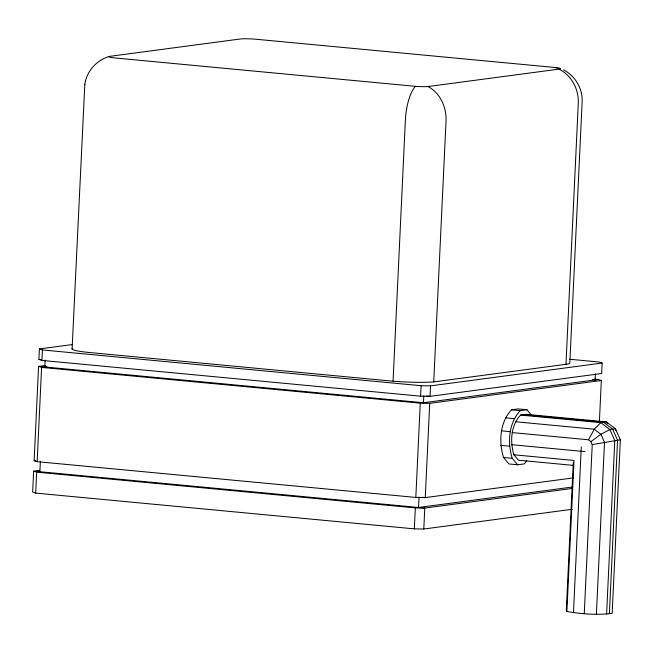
<?xml version="1.0" encoding="UTF-8"?>
<svg xmlns="http://www.w3.org/2000/svg" width="653" height="653" viewBox="0 0 653 653"><rect width="100%" height="100%" fill="white"/><g stroke="black" fill="none" stroke-linecap="round" stroke-linejoin="round"><path stroke-width="0.98" d="M573.505 477.882L425.266 497.594L415.822 497.431L37.156 461.671L34.136 460.659L38.576 366.39L45.645 365.451M569.694 359.248L599.136 362.031L602.156 363.044L601.666 373.524L430.041 396.347L420.597 396.183L41.931 360.423L38.911 359.411L39.4 348.931L72.712 344.506M35.67 493.097L36.658 472.143L33.638 471.131L32.65 492.076L35.67 493.097L414.337 528.857L423.789 529.02L572.183 509.283M37.156 461.671L41.604 367.41L38.576 366.39L423.479 402.738L598.311 379.491L601.331 380.503L599.421 421.046M41.931 360.423L42.421 349.951L39.4 348.931M39.874 471.719L40.364 461.247M45.139 359.999L44.812 366.978L46.828 366.708M72.091 349.069L84.825 84.229M563.58 69.879C575.228 75.87 582.876 88.816 582.133 101.941L569.824 362.848A35.099 3.241 2.7 0 1 565.971 364.317L433.723 381.899A35.099 3.241 2.7 0 1 393.065 381.205L405.374 120.299A34.503 12.521 -85.2 0 1 415.43 86.359L416.206 86.392A11.983 1.11 2.7 0 0 427.609 86.588L559.899 68.998A11.983 1.11 2.7 0 0 556.683 67.651L256.384 39.278A12.032 1.11 2.7 0 0 240.19 39L110.308 56.272A12.032 1.11 2.7 0 0 115.491 58.011L415.43 86.335M414.337 528.857L415.332 507.903L36.658 472.143M415.822 497.431L420.271 403.162L41.604 367.41M420.597 396.183L421.095 385.711L42.421 349.951M419.03 497.006L418.54 507.479L572.828 486.958M423.479 402.738L423.805 395.759M423.789 529.02L424.776 508.067L572.004 488.485M601.331 380.503L429.715 403.325L425.266 497.594L421.707 497.26M602.156 363.044L430.539 385.874L430.041 396.347L426.482 396.012M433.723 381.899L446.032 120.993A34.503 28.936 84.5 0 0 428.099 86.58M526.791 460.683L524.343 463.891L517.674 464.781L508.948 463.957L503.512 457.467C498.68 441.673 499.806 422.352 511.503 409.798L518.172 408.909L526.898 409.733L531.126 414.777M517.674 464.781L512.238 458.292C507.405 442.497 508.532 423.168 520.229 410.623L526.898 409.733M573.146 465.36L518.441 460.194L513.911 454.782C509.887 441.624 510.826 425.519 520.572 415.063L526.13 414.32L606.384 421.895L615.444 428.825L620.35 439.812L612.163 613.371C597.152 615.15 581.75 614.147 566.894 611.453L566.306 610.302L573.285 462.438M565.971 364.317L578.28 103.403A34.487 31.091 81.6 0 0 558.976 69.153M566.894 611.453L574.011 460.463L513.911 454.782M573.465 612.702L581.284 446.815M595.381 373.932L595.095 379.915L592.532 379.671M584.264 613.722L592.238 444.595L590.924 441.648L588.492 439.796L512.197 432.588M596.393 614.236L604.498 442.301L600.907 434.261L594.271 429.192L515.47 421.748M606.604 614.106L614.791 440.546L609.886 429.568L600.817 422.638L520.572 415.063M609.388 613.738L617.567 440.179L612.669 429.201L603.601 422.271L523.347 414.688M85.453 81.192C88.204 69.463 97.713 59.798 109.247 56.493M84.743 84.653L85.535 80.776M588.492 439.796L594.271 429.192L600.817 422.638L606.384 421.895L607.404 423.658M590.924 441.648L600.907 434.261L609.886 429.568L615.444 428.825L615.771 430.531M592.238 444.595L620.35 439.812M594.557 379.866L597.764 379.434M39.694 470.323L33.638 471.131L424.776 508.067L415.332 507.903M421.095 385.711L430.539 385.874M420.271 403.162L429.715 403.325M594.728 379.148L598.311 379.491M393.065 381.205L87.151 352.294A35.156 3.249 2.7 0 1 72.173 348.653M38.911 359.411L41.58 359.664M511.503 409.798L520.229 410.623M505.381 417.822L514.107 418.646M501.455 430.833L510.181 431.657M511.625 444.685L585.031 451.615M500.769 445.346L509.495 446.17M503.512 457.467L512.238 458.292M34.136 460.659L35.915 460.822M556.046 67.602A34.503 18.521 -83.9 0 1 557.205 68.328"/></g></svg>
